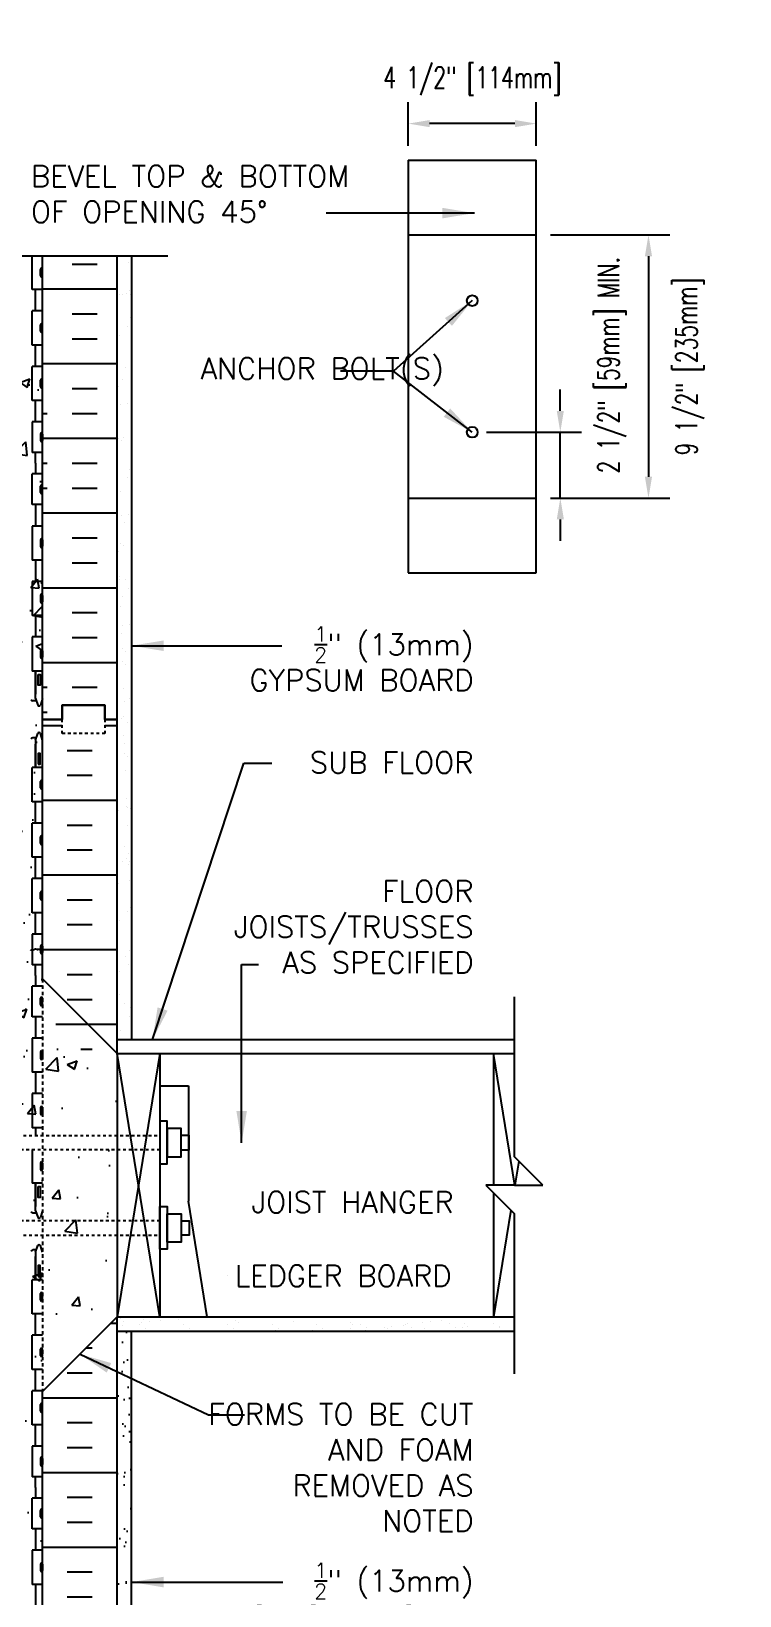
# Model space of a CAD drawing. Header units: inches. Extents: x 112.5 to 171.6, y -23.4 to 65.9.
# Drawn here: x 146.7 to 171.6, y 10.9 to 65.9 of the extents above; entities that cross this region are included whole.
import ezdxf
from ezdxf.enums import TextEntityAlignment as Align

# ---------------------------------------------------------------- set-up
doc = ezdxf.new("R2010")
doc.units = ezdxf.units.IN
doc.header["$LTSCALE"] = 0.5
doc.header["$MEASUREMENT"] = 0
doc.linetypes.add('DASHED2', pattern=[0.375, 0.25, -0.125])
doc.linetypes.add('HIDDEN2', pattern=[0.1875, 0.125, -0.0625])
for name, color, linetype in [('HATCH', 12, 'Continuous'), ('LINE15', 9, 'Continuous'), ('LINE18', 9, 'Continuous'), ('line25', 2, 'Continuous'), ('LINE50', 5, 'Continuous'), ('LINE9', 9, 'Continuous'), ('TEXT', 4, 'Continuous'), ('Web_Edge', 9, 'Continuous')]:
    doc.layers.add(name, color=color, linetype=linetype)
doc.styles.add('DIM', font='romans.shx', dxfattribs={"width": 0.7})
doc.styles.add('ROMANS', font='romans.shx', dxfattribs={"height": 1.125})
doc.dimstyles.new('ext_12', dxfattribs={"dimscale": 12, "dimtxt": 0.09375, "dimasz": 0.09375, "dimexe": 0.09375, "dimexo": 0.0625, "dimgap": 0.0625, "dimtad": 1, "dimdec": 1, "dimzin": 3, "dimdsep": 46, "dimlunit": 4, "dimtxsty": 'DIM', "dimcen": 0.09, "dimdle": 0.09375, "dimclrt": 4, "dimadec": 0, "dimazin": 0, "dimtfac": 1, "dimtdec": 1, "dimtmove": 2, "dimatfit": 3, "dimfxl": 0, "dimfrac": 2, "dimtolj": 1, "dimtzin": 0, "dimarcsym": 0})
doc.dimstyles.new('ext_8', dxfattribs={"dimscale": 8, "dimtxt": 0.09375, "dimasz": 0.09375, "dimexe": 0.09375, "dimexo": 0.0625, "dimgap": 0.0625, "dimtad": 1, "dimdec": 1, "dimzin": 3, "dimdsep": 46, "dimlunit": 4, "dimtxsty": 'DIM', "dimcen": 0.09, "dimdle": 0.09375, "dimclrt": 4, "dimadec": 0, "dimazin": 0, "dimtfac": 1, "dimtdec": 1, "dimtmove": 2, "dimatfit": 3, "dimfxl": 0, "dimfrac": 2, "dimtolj": 1, "dimtzin": 0, "dimarcsym": 0})

# ---------------------------------------------------------------- blocks, each defined once
blk = doc.blocks.new('*D1')
at = {"layer": 'Defpoints', "color": 0}
for p in [(162.223, 51.824), (165.318, 51.824), (164.473, 49.512)]:
    blk.add_point(p, dxfattribs=at)
at = {"layer": 'TEXT', "color": 0, "lineweight": -2}
for p, q in [((165.318, 52.574), (165.318, 53.324)), ((162.723, 51.824), (166.068, 51.824)), ((165.318, 49.512), (165.318, 51.824)), ((164.973, 49.512), (166.068, 49.512)), ((165.318, 48.762), (165.318, 48.012))]:
    blk.add_line(p, q, dxfattribs=at)
at = {"layer": 'TEXT', "color": 0}
for points in [[(165.193, 52.574), (165.443, 52.574), (165.318, 51.824)], [(165.193, 48.762), (165.443, 48.762), (165.318, 49.512)]]:
    blk.add_solid(points, dxfattribs=at)
at = {"layer": 'TEXT', "color": 4, "insert": (167.132, 54.182), "char_height": 0.75, "attachment_point": 5, "rotation": 90, "style": 'DIM'}
blk.add_mtext('\\A1;2 1/2" [59mm] MIN.', dxfattribs=at)
blk = doc.blocks.new('*D2')
at = {"layer": 'Defpoints', "color": 0}
for p in [(164.473, 58.762), (164.473, 49.512), (168.417, 49.512)]:
    blk.add_point(p, dxfattribs=at)
at = {"layer": 'TEXT', "color": 0, "lineweight": -2}
for p, q in [((164.973, 58.762), (169.167, 58.762)), ((168.417, 58.012), (168.417, 50.262)), ((164.973, 49.512), (169.167, 49.512))]:
    blk.add_line(p, q, dxfattribs=at)
at = {"layer": 'TEXT', "color": 0}
for points in [[(168.292, 58.012), (168.542, 58.012), (168.417, 58.762)], [(168.292, 50.262), (168.542, 50.262), (168.417, 49.512)]]:
    blk.add_solid(points, dxfattribs=at)
at = {"layer": 'TEXT', "color": 4, "insert": (169.88, 54.137), "char_height": 0.75, "attachment_point": 5, "rotation": 90, "style": 'DIM'}
blk.add_mtext('\\A1;9 1/2" [235mm]', dxfattribs=at)
blk = doc.blocks.new('*D3')
at = {"layer": 'Defpoints', "color": 0}
for p in [(159.973, 62.672), (159.973, 61.387), (164.473, 61.387)]:
    blk.add_point(p, dxfattribs=at)
at = {"layer": 'TEXT', "color": 0, "lineweight": -2}
for p, q in [((159.973, 61.887), (159.973, 63.422)), ((164.473, 61.887), (164.473, 63.422)), ((163.723, 62.672), (160.723, 62.672))]:
    blk.add_line(p, q, dxfattribs=at)
at = {"layer": 'TEXT', "color": 0}
for points in [[(160.723, 62.797), (160.723, 62.547), (159.973, 62.672)], [(163.723, 62.797), (163.723, 62.547), (164.473, 62.672)]]:
    blk.add_solid(points, dxfattribs=at)
at = {"layer": 'TEXT', "color": 4, "insert": (162.223, 64.172), "char_height": 0.75, "attachment_point": 5, "style": 'DIM'}
blk.add_mtext('\\A1;4 1/2" [114mm]', dxfattribs=at)

msp = doc.modelspace()

# ---------------------------------------------------------------- hatches: boundary and pattern name
at = {"layer": 'HATCH', "linetype": 'Continuous'}
h = msp.add_hatch(dxfattribs=at)
h.set_pattern_fill('AR-CONC', color=256, scale=0.5, style=0)
edge = h.paths.add_edge_path()
edge.add_line((147.121, 41.734), (147.121, 58.028))
edge.add_line((147.121, 58.028), (139.934, 58.028))
edge.add_line((139.934, 58.028), (138.934, 57.028))
edge.add_line((138.934, 57.028), (138.934, 58.028))
edge.add_line((138.934, 58.028), (138.934, 59.028))
edge.add_line((138.934, 59.028), (137.934, 58.028))
edge.add_line((137.934, 58.028), (135.121, 58.028))
edge.add_line((135.121, 58.028), (135.121, 41.991))
edge.add_line((135.121, 41.991), (135.146, 41.975))
edge.add_line((135.146, 41.975), (135.121, 41.975))
edge.add_line((135.121, 41.975), (135.121, 41.734))
edge.add_line((135.121, 41.734), (135.121, 33.6))
edge.add_spline(control_points=[(135.121, 33.6), (135.247, 33.536), (135.444, 33.434), (135.701, 33.721), (136.054, 33.426), (136.421, 33.699), (136.675, 33.426), (136.934, 33.62), (137.182, 33.409), (137.38, 33.549), (137.563, 33.566), (137.651, 33.442), (137.789, 33.405), (137.892, 33.529), (138.021, 33.578), (138.138, 33.614), (138.2, 33.59), (138.234, 33.547), (138.25, 33.492), (138.321, 33.467), (138.416, 33.443), (138.567, 33.434), (138.69, 33.509), (138.798, 33.517), (138.867, 33.529), (138.949, 33.513), (139.044, 33.468), (139.129, 33.429), (139.221, 33.424), (139.254, 33.514), (139.358, 33.531), (139.425, 33.592), (139.505, 33.584), (139.594, 33.587), (139.698, 33.583), (139.779, 33.545), (139.897, 33.482), (140.061, 33.469), (140.214, 33.536), (140.347, 33.612), (140.484, 33.629), (140.608, 33.636), (140.698, 33.609), (140.75, 33.522), (140.857, 33.456), (141.05, 33.396), (141.206, 33.472), (141.31, 33.523)], knot_values=[0, 0, 0, 0, 0.36882, 0.580962, 0.956064, 1.413946, 1.635694, 1.852394, 2.204033, 2.360582, 2.542219, 2.677797, 2.79395, 2.907785, 3.117226, 3.20968, 3.262351, 3.303115, 3.370216, 3.421138, 3.515057, 3.674522, 3.85319, 3.927977, 3.999794, 4.060692, 4.173001, 4.317056, 4.339836, 4.436406, 4.53825, 4.640095, 4.685656, 4.773056, 4.912503, 4.988734, 5.039656, 5.313971, 5.43662, 5.538465, 5.77077, 5.839112, 5.911139, 6.039898, 6.121993, 6.287819, 6.61794, 6.61794, 6.61794, 6.61794], degree=3, periodic=0)
edge.add_spline(control_points=[(141.31, 33.523), (141.324, 33.529), (141.372, 33.545), (141.425, 33.592), (141.505, 33.584), (141.594, 33.587), (141.698, 33.583), (141.779, 33.545), (141.897, 33.482), (142.061, 33.469), (142.214, 33.536), (142.347, 33.612), (142.484, 33.629), (142.608, 33.636), (142.698, 33.608), (142.749, 33.522), (142.857, 33.455), (143.013, 33.42), (143.142, 33.408), (143.31, 33.523)], knot_values=[4.491613, 4.491613, 4.491613, 4.491613, 4.53825, 4.640095, 4.685656, 4.773056, 4.912503, 4.988734, 5.039656, 5.313971, 5.43662, 5.538465, 5.77077, 5.839112, 5.911139, 6.039898, 6.121993, 6.287819, 6.511014, 6.511014, 6.511014, 6.511014], degree=3, periodic=0)
edge.add_spline(control_points=[(143.31, 33.523), (143.324, 33.529), (143.372, 33.545), (143.425, 33.592), (143.505, 33.584), (143.594, 33.587), (143.698, 33.583), (143.779, 33.545), (143.897, 33.482), (144.061, 33.469), (144.214, 33.536), (144.347, 33.612), (144.484, 33.629), (144.608, 33.636), (144.698, 33.608), (144.749, 33.522), (144.857, 33.455), (145.013, 33.42), (145.142, 33.408), (145.216, 33.401)], knot_values=[4.491613, 4.491613, 4.491613, 4.491613, 4.53825, 4.640095, 4.685656, 4.773056, 4.912503, 4.988734, 5.039656, 5.313971, 5.43662, 5.538465, 5.77077, 5.839112, 5.911139, 6.039898, 6.121993, 6.287819, 6.511014, 6.511014, 6.511014, 6.511014], degree=3, periodic=0)
edge.add_spline(control_points=[(145.216, 33.401), (145.29, 33.408), (145.418, 33.42), (145.574, 33.455), (145.682, 33.522), (145.733, 33.608), (145.823, 33.636), (145.947, 33.629), (146.084, 33.612), (146.217, 33.536), (146.37, 33.469), (146.534, 33.482), (146.652, 33.545), (146.733, 33.583), (146.837, 33.587), (146.926, 33.584), (147.007, 33.592), (147.059, 33.545), (147.107, 33.529), (147.121, 33.523)], knot_values=[4.491613, 4.491613, 4.491613, 4.491613, 4.714808, 4.880634, 4.962729, 5.091488, 5.163515, 5.231857, 5.464162, 5.566007, 5.688656, 5.962971, 6.013893, 6.090124, 6.229571, 6.316971, 6.362532, 6.464377, 6.511014, 6.511014, 6.511014, 6.511014], degree=3, periodic=0)
edge.add_line((147.121, 33.523), (147.121, 41.734))
at = {"layer": 'HATCH'}
h = msp.add_hatch(dxfattribs=at)
h.set_pattern_fill('INSUL', color=256, scale=7, style=0)
h.set_pattern_definition([(0, (27.2317, -8.359), (0, 2.625), []), (0, (27.2317, -7.484), (0, 2.625), [0.875, -0.875]), (0, (27.2317, -6.609), (0, 2.625), [0.875, -0.875])])
h.paths.add_polyline_path([(149.746, 41.734), (149.309, 41.734), (149.309, 41.234), (147.809, 41.234), (147.809, 41.734), (147.121, 41.734), (147.121, 31.484), (149.746, 28.859), (149.746, 29.984)])
h.paths.add_polyline_path([(149.746, 20.734), (147.121, 18.109), (147.121, 5.734), (149.746, 5.734)])
at = {"layer": 'HATCH', "linetype": 'Continuous'}
h = msp.add_hatch(dxfattribs=at)
h.set_pattern_fill('AR-CONC', color=256, scale=0.5, style=0)
edge = h.paths.add_edge_path()
edge.add_line((147.121, 26.609), (145.746, 26.609))
edge.add_arc((145.746, 27.109), 0.5, 180, 270, ccw=False)
edge.add_line((145.246, 27.109), (145.246, 28.609))
edge.add_line((145.246, 28.609), (145.746, 28.609))
edge.add_line((145.746, 28.609), (145.746, 27.209))
edge.add_arc((145.846, 27.209), 0.1, 180, 270)
edge.add_line((145.846, 27.109), (147.121, 27.109))
edge.add_line((147.121, 27.109), (147.121, 32.609))
edge.add_line((147.121, 32.609), (147.121, 33.523))
edge.add_spline(control_points=[(147.121, 33.523), (147.107, 33.529), (147.059, 33.545), (147.007, 33.592), (146.926, 33.584), (146.837, 33.587), (146.733, 33.583), (146.652, 33.545), (146.534, 33.482), (146.37, 33.469), (146.217, 33.536), (146.084, 33.612), (145.947, 33.629), (145.823, 33.636), (145.733, 33.608), (145.682, 33.522), (145.574, 33.455), (145.418, 33.42), (145.29, 33.408), (145.216, 33.401)], knot_values=[4.491613, 4.491613, 4.491613, 4.491613, 4.53825, 4.640095, 4.685656, 4.773056, 4.912503, 4.988734, 5.039656, 5.313971, 5.43662, 5.538465, 5.77077, 5.839112, 5.911139, 6.039898, 6.121993, 6.287819, 6.511014, 6.511014, 6.511014, 6.511014], degree=3, periodic=0)
edge.add_spline(control_points=[(145.216, 33.401), (145.142, 33.408), (145.013, 33.42), (144.857, 33.455), (144.749, 33.522), (144.698, 33.608), (144.608, 33.636), (144.484, 33.629), (144.347, 33.612), (144.214, 33.536), (144.061, 33.469), (143.897, 33.482), (143.779, 33.545), (143.698, 33.583), (143.594, 33.587), (143.505, 33.584), (143.425, 33.592), (143.372, 33.545), (143.324, 33.529), (143.31, 33.523)], knot_values=[4.491613, 4.491613, 4.491613, 4.491613, 4.714808, 4.880634, 4.962729, 5.091488, 5.163515, 5.231857, 5.464162, 5.566007, 5.688656, 5.962971, 6.013893, 6.090124, 6.229571, 6.316971, 6.362532, 6.464377, 6.511014, 6.511014, 6.511014, 6.511014], degree=3, periodic=0)
edge.add_spline(control_points=[(143.31, 33.523), (143.142, 33.408), (143.013, 33.42), (142.857, 33.455), (142.749, 33.522), (142.698, 33.608), (142.608, 33.636), (142.484, 33.629), (142.347, 33.612), (142.214, 33.536), (142.061, 33.469), (141.897, 33.482), (141.779, 33.545), (141.698, 33.583), (141.594, 33.587), (141.505, 33.584), (141.425, 33.592), (141.372, 33.545), (141.324, 33.529), (141.31, 33.523)], knot_values=[4.491613, 4.491613, 4.491613, 4.491613, 4.714808, 4.880634, 4.962729, 5.091488, 5.163515, 5.231857, 5.464162, 5.566007, 5.688656, 5.962971, 6.013893, 6.090124, 6.229571, 6.316971, 6.362532, 6.464377, 6.511014, 6.511014, 6.511014, 6.511014], degree=3, periodic=0)
edge.add_spline(control_points=[(141.31, 33.523), (141.206, 33.472), (141.05, 33.396), (140.857, 33.456), (140.75, 33.522), (140.698, 33.609), (140.608, 33.636), (140.484, 33.629), (140.347, 33.612), (140.214, 33.536), (140.061, 33.469), (139.897, 33.482), (139.779, 33.545), (139.698, 33.583), (139.594, 33.587), (139.505, 33.584), (139.425, 33.592), (139.358, 33.531), (139.254, 33.514), (139.221, 33.424), (139.129, 33.429), (139.044, 33.468), (138.949, 33.513), (138.867, 33.529), (138.798, 33.517), (138.69, 33.509), (138.567, 33.434), (138.416, 33.443), (138.321, 33.467), (138.25, 33.492), (138.234, 33.547), (138.2, 33.59), (138.138, 33.614), (138.021, 33.578), (137.892, 33.529), (137.789, 33.405), (137.651, 33.442), (137.563, 33.566), (137.38, 33.549), (137.182, 33.409), (136.934, 33.62), (136.675, 33.426), (136.421, 33.699), (136.054, 33.426), (135.701, 33.721), (135.444, 33.434), (135.247, 33.536), (135.121, 33.6)], knot_values=[0, 0, 0, 0, 0.330121, 0.495947, 0.578042, 0.706801, 0.778828, 0.84717, 1.079475, 1.18132, 1.303969, 1.578284, 1.629206, 1.705437, 1.844884, 1.932284, 1.977845, 2.07969, 2.181534, 2.278104, 2.300884, 2.444939, 2.557248, 2.618146, 2.689963, 2.76475, 2.943417, 3.102883, 3.196802, 3.247724, 3.314825, 3.355589, 3.40826, 3.500714, 3.710155, 3.82399, 3.940143, 4.075721, 4.257358, 4.413907, 4.765546, 4.982246, 5.203994, 5.661876, 6.036978, 6.24912, 6.61794, 6.61794, 6.61794, 6.61794], degree=3, periodic=0)
edge.add_line((135.121, 33.6), (135.121, 23.734))
edge.add_line((135.121, 23.734), (135.121, 8.984))
edge.add_line((135.121, 8.984), (135.121, 5.734))
edge.add_line((135.121, 5.734), (140.013, 5.734))
edge.add_line((140.013, 5.734), (141.013, 6.734))
edge.add_line((141.013, 6.734), (141.013, 5.734))
edge.add_line((141.013, 5.734), (141.013, 4.734))
edge.add_line((141.013, 4.734), (142.013, 5.734))
edge.add_line((142.013, 5.734), (147.121, 5.734))
edge.add_line((147.121, 5.734), (147.121, 18.109))
edge.add_line((147.121, 18.109), (147.121, 23.609))
edge.add_line((147.121, 23.609), (145.846, 23.609))
edge.add_arc((145.846, 23.509), 0.1, 90, 180)
edge.add_line((145.746, 23.509), (145.746, 22.109))
edge.add_line((145.746, 22.109), (145.246, 22.109))
edge.add_line((145.246, 22.109), (145.246, 23.609))
edge.add_arc((145.746, 23.609), 0.5, 90, 180, ccw=False)
edge.add_line((145.746, 24.109), (147.121, 24.109))
edge.add_line((147.121, 24.109), (147.121, 26.609))
at = {"layer": 'HATCH'}
h = msp.add_hatch(dxfattribs=at)
h.set_pattern_fill('AR-CONC', color=256, scale=0.5, style=0)
h.set_pattern_definition([(50, (13.6974, -129.9048), (3.5863, -0.31376), [0.375, -4.125]), (355, (13.6974, -129.9048), (-0.693757, 3.76096), [0.3, -3.3]), (100.4514, (13.9962, -129.931), (2.892547, 3.4472), [0.3187, -3.50571]), (46.1842, (13.6974, -128.905), (5.336205, -0.827595), [0.5625, -6.1875]), (96.6356, (14.142, -128.974), (4.67331, 4.87059), [0.47805, -5.25856]), (351.1842, (13.6974, -128.905), (4.67331, 4.8706), [0.45, -4.95]), (21, (14.1974, -129.1548), (2.984535, -2.013094), [0.375, -4.125]), (326, (14.1974, -129.1548), (1.216577, 3.62575), [0.3, -3.3]), (71.4514, (14.446, -129.3226), (4.201113, 1.61265), [0.3187, -3.50571]), (37.5, (13.6974, -129.9048), (0.060799, 1.664469), [0, -3.26, 0, -3.35, 0, -3.3125]), (7.5, (13.6974, -129.9048), (1.315348, 1.972059), [0, -1.91, 0, -3.185, 0, -1.2625]), (327.5, (12.5824, -129.9048), (2.669112, -0.112774), [0, -1.25, 0, -3.9, 0, -5.175]), (317.5, (12.0824, -129.9048), (2.91593, 0.500525), [0, -1.625, 0, -2.59, 0, -3.675])])
h.paths.add_polyline_path([(149.746, 27.422), (147.121, 27.422), (147.121, 23.297), (149.746, 23.297)])
h.paths.add_polyline_path([(149.746, 21.859), (149.746, 22.797), (147.121, 22.797), (147.121, 19.234)])
h.paths.add_polyline_path([(147.121, 31.484), (147.121, 27.922), (149.746, 27.922), (149.746, 28.859)])
h = msp.add_hatch(dxfattribs=at)
h.set_pattern_fill('AR-SAND', color=256, scale=0.5, style=0)
h.set_pattern_definition([(37.5, (127.32, -7.1404), (-0.031497, 0.963412), [0, -0.76, 0, -0.85, 0, -0.8125]), (7.5, (127.32, -7.1404), (0.88489, 1.411073), [0, -0.41, 0, -0.685, 0, -0.2625]), (327.5, (126.705, -7.1404), (1.55707, 0.00283), [0, -0.25, 0, -0.9, 0, -1.175]), (317.5, (126.705, -7.1404), (1.503063, 0.43884), [0, -0.125, 0, -0.59, 0, -0.675])])
h.paths.add_polyline_path([(150.246, 19.923), (150.153, 20.234), (149.746, 20.234), (149.746, 5.734), (150.246, 5.734)])

# ---------------------------------------------------------------- linework, layer by layer
for p, q in [((150.013, 57.987), (150.013, 57.987)), ((150.148, 57.78), (150.148, 57.78)), ((149.033, 57.725), (148.158, 57.725)), ((149.746, 56.85), (147.121, 56.85)), ((149.807, 56.665), (149.807, 56.665)), ((149.919, 56.659), (149.919, 56.659)), ((150.067, 56.699), (150.067, 56.699)), ((150.18, 56.817), (150.18, 56.817)), ((150.207, 56.682), (150.207, 56.682)), ((149.033, 55.975), (148.158, 55.975)), ((150.112, 55.541), (150.112, 55.541)), ((150.211, 55.853), (150.211, 55.853)), ((149.033, 55.1), (148.158, 55.1)), ((149.821, 55.22), (149.821, 55.22)), ((150.243, 54.89), (150.243, 54.89)), ((149.746, 54.225), (147.121, 54.225)), ((150.05, 54.108), (150.05, 54.108)), ((149.033, 53.35), (148.158, 53.35)), ((149.778, 53.443), (149.778, 53.443)), ((149.929, 53.669), (149.929, 53.669)), ((149.844, 52.786), (149.844, 52.786)), ((150.104, 52.821), (150.104, 52.821)), ((147.283, 52.475), (147.121, 52.475)), ((149.033, 52.475), (148.158, 52.475)), ((149.767, 51.782), (149.767, 51.782)), ((149.746, 51.6), (147.121, 51.6)), ((149.798, 51.609), (149.798, 51.609)), ((149.89, 51.525), (149.89, 51.525)), ((149.978, 51.648), (149.978, 51.648)), ((147.283, 50.725), (147.121, 50.725)), ((149.033, 50.725), (148.158, 50.725)), ((150.087, 50.229), (150.087, 50.229)), ((150.17, 50.53), (150.17, 50.53)), ((147.283, 49.85), (147.121, 49.85)), ((149.033, 49.85), (148.158, 49.85)), ((149.846, 49.749), (149.846, 49.749)), ((149.746, 48.975), (147.121, 48.975)), ((150.142, 48.942), (150.142, 48.942)), ((149.757, 48.592), (149.757, 48.592)), ((149.881, 48.907), (149.881, 48.907)), ((149.987, 48.658), (149.987, 48.658)), ((149.033, 48.1), (148.158, 48.1)), ((149.866, 47.915), (149.866, 47.915)), ((149.789, 47.629), (149.789, 47.629)), ((149.958, 47.83), (149.958, 47.83)), ((149.033, 47.225), (148.158, 47.225)), ((149.825, 46.771), (149.825, 46.771)), ((149.746, 46.35), (147.121, 46.35)), ((149.82, 46.665), (149.82, 46.665)), ((150.036, 46.637), (150.036, 46.637)), ((150.124, 46.35), (150.124, 46.35)), ((149.852, 45.702), (149.852, 45.702)), ((149.915, 46.054), (149.915, 46.054)), ((149.033, 45.475), (148.158, 45.475)), ((150.229, 45.519), (150.229, 45.519)), ((149.033, 44.6), (148.158, 44.6)), ((149.883, 44.738), (149.883, 44.738)), ((149.918, 45.029), (149.918, 45.029)), ((150.179, 45.063), (150.179, 45.063)), ((149.934, 44.22), (149.934, 44.22)), ((150.026, 44.135), (150.026, 44.135)), ((149.746, 43.725), (147.121, 43.725)), ((149.915, 43.775), (149.915, 43.775)), ((150.045, 43.647), (150.045, 43.647)), ((147.283, 42.85), (147.121, 42.85)), ((149.033, 42.85), (148.158, 42.85)), ((149.755, 42.418), (149.755, 42.418)), ((149.946, 42.812), (149.946, 42.812)), ((149.983, 42.359), (149.983, 42.359)), ((150.161, 42.471), (150.161, 42.471)), ((147.283, 41.975), (147.121, 41.975)), ((149.978, 41.848), (149.978, 41.848)), ((149.883, 41.76), (149.883, 41.76)), ((150.094, 41.626), (150.094, 41.626)), ((149.956, 41.15), (149.956, 41.15)), ((150.009, 40.885), (150.009, 40.885)), ((150.216, 41.184), (150.216, 41.184)), ((150.003, 40.525), (150.003, 40.525)), ((150.095, 40.44), (150.095, 40.44)), ((150.041, 39.921), (150.041, 39.921)), ((149.792, 38.539), (149.792, 38.539)), ((150.051, 38.664), (150.051, 38.664)), ((150.072, 38.958), (150.072, 38.958)), ((150.104, 38.636), (150.104, 38.636)), ((150.198, 38.593), (150.198, 38.593)), ((150.104, 37.995), (150.104, 37.995)), ((149.748, 37.867), (149.748, 37.867)), ((149.993, 37.271), (149.993, 37.271)), ((150.135, 37.031), (150.135, 37.031)), ((149.941, 36.749), (149.941, 36.749)), ((150.071, 36.83), (150.071, 36.83)), ((150.152, 36.615), (150.152, 36.615)), ((150.163, 36.745), (150.163, 36.745)), ((149.775, 35.948), (149.775, 35.948)), ((150.167, 36.068), (150.167, 36.068)), ((149.758, 34.877), (149.758, 34.877)), ((149.829, 34.66), (149.829, 34.66)), ((150.12, 34.969), (150.12, 34.969)), ((150.198, 35.104), (150.198, 35.104)), ((150.236, 34.714), (150.236, 34.714)), ((150.23, 34.141), (150.23, 34.141)), ((150.162, 33.625), (150.162, 33.625)), ((150.03, 33.392), (150.03, 33.392)), ((150.139, 33.135), (150.139, 33.135)), ((150.231, 33.051), (150.231, 33.051)), ((149.806, 32.856), (149.806, 32.856)), ((149.812, 32.069), (149.812, 32.069)), ((149.753, 31.673), (149.753, 31.673)), ((149.999, 31.738), (149.999, 31.738)), ((150.21, 31.604), (150.21, 31.604)), ((150.188, 31.274), (150.188, 31.274)), ((149.866, 30.781), (149.866, 30.781)), ((151.246, 29.984), (149.746, 20.734)), ((151.246, 20.734), (149.746, 29.984)), ((163.721, 25.359), (162.971, 29.984)), ((163.858, 26.205), (163.721, 25.359)), ((163.579, 24.484), (162.971, 20.734)), ((149.866, 20.672), (149.866, 20.672)), ((149.923, 20.432), (149.923, 20.432)), ((149.958, 20.588), (149.958, 20.588)), ((150.52, 20.464), (150.52, 20.464)), ((150.602, 20.522), (150.602, 20.522)), ((150.671, 20.653), (150.671, 20.653)), ((150.862, 20.556), (150.862, 20.556)), ((151.269, 20.609), (151.269, 20.609)), ((151.896, 20.628), (151.896, 20.628)), ((151.948, 20.699), (151.948, 20.699)), ((152.021, 20.702), (152.021, 20.702)), ((152.077, 20.467), (152.077, 20.467)), ((152.208, 20.733), (152.208, 20.733)), ((153.33, 20.718), (153.33, 20.718)), ((153.634, 20.47), (153.634, 20.47)), ((153.897, 20.611), (153.897, 20.611)), ((153.989, 20.527), (153.989, 20.527)), ((154.609, 20.712), (154.609, 20.712)), ((155.191, 20.473), (155.191, 20.473)), ((155.927, 20.567), (155.927, 20.567)), ((156.748, 20.475), (156.748, 20.475)), ((157.928, 20.55), (157.928, 20.55)), ((158.02, 20.465), (158.02, 20.465)), ((158.305, 20.478), (158.305, 20.478)), ((158.516, 20.344), (158.516, 20.344)), ((159.138, 20.351), (159.138, 20.351)), ((159.399, 20.385), (159.399, 20.385)), ((159.805, 20.439), (159.805, 20.439)), ((159.862, 20.481), (159.862, 20.481)), ((159.958, 20.505), (159.958, 20.505)), ((160.073, 20.347), (160.073, 20.347)), ((160.484, 20.528), (160.484, 20.528)), ((160.745, 20.562), (160.745, 20.562)), ((161.151, 20.616), (161.151, 20.616)), ((161.419, 20.484), (161.419, 20.484)), ((161.63, 20.35), (161.63, 20.35)), ((161.83, 20.705), (161.83, 20.705)), ((161.883, 20.368), (161.883, 20.368)), ((161.959, 20.488), (161.959, 20.488)), ((162.051, 20.404), (162.051, 20.404)), ((162.976, 20.487), (162.976, 20.487)), ((163.187, 20.352), (163.187, 20.352)), ((163.192, 20.385), (163.192, 20.385)), ((150.73, 20.33), (150.73, 20.33)), ((152.288, 20.333), (152.288, 20.333)), ((153.845, 20.336), (153.845, 20.336)), ((154.006, 20.25), (154.006, 20.25)), ((155.315, 20.266), (155.315, 20.266)), ((155.402, 20.338), (155.402, 20.338)), ((156.594, 20.26), (156.594, 20.26)), ((156.959, 20.341), (156.959, 20.341)), ((157.944, 20.309), (157.944, 20.309)), ((158.459, 20.262), (158.459, 20.262)), ((159.253, 20.326), (159.253, 20.326)), ((160.532, 20.319), (160.532, 20.319))]:
    msp.add_line(p, q, dxfattribs=at)
msp.add_lwpolyline([(146.706, 33.593, -0.520567), (146.806, 33.635, -0.520567), (146.937, 33.635, -0.520567), (147.026, 33.635, -0.467043), (147.121, 33.635)], format="xyb", dxfattribs=at)
at = {"layer": 'LINE15', "linetype": 'HIDDEN2'}
for points in [[(151.246, 26.609), (145.746, 26.609, -0.414214), (145.246, 27.109), (145.246, 28.609), (145.746, 28.609), (145.746, 27.209, 0.414214), (145.846, 27.109), (151.246, 27.109)], [(151.246, 24.109), (145.746, 24.109, 0.414214), (145.246, 23.609), (145.246, 22.109), (145.746, 22.109), (145.746, 23.509, -0.414214), (145.846, 23.609), (151.246, 23.609)]]:
    msp.add_lwpolyline(points, format="xyb", dxfattribs=at)
at = {"layer": 'LINE18'}
for points in [[(151.246, 26.109), (151.496, 26.109), (151.496, 27.609), (151.246, 27.609)], [(151.496, 26.359), (151.996, 26.359), (151.996, 27.359), (151.496, 27.359)], [(151.246, 24.609), (151.496, 24.609), (151.496, 23.109), (151.246, 23.109)], [(151.496, 24.359), (151.996, 24.359), (151.996, 23.359), (151.496, 23.359)]]:
    msp.add_lwpolyline(points, close=True, dxfattribs=at)
for points in [[(151.996, 26.609), (152.277, 26.609), (152.277, 27.109), (151.996, 27.109)], [(151.996, 24.109), (152.277, 24.109), (152.277, 23.609), (151.996, 23.609)]]:
    msp.add_lwpolyline(points, dxfattribs=at)
at = {"layer": 'line25'}
for p, q in [((146.756, 56.839), (146.756, 58.028)), ((147.121, 41.734), (147.121, 58.028)), ((147.041, 57.329), (147.041, 57.549)), ((147.081, 57.589), (147.081, 57.589)), ((147.081, 57.289), (147.081, 57.289)), ((147.121, 57.329), (147.121, 57.549)), ((147.121, 57.494), (147.121, 57.494)), ((147.121, 57.384), (147.121, 57.384)), ((147.121, 56.839), (146.756, 56.839)), ((147.121, 56.089), (146.756, 56.089)), ((146.756, 54.889), (146.756, 56.089)), ((147.041, 55.379), (147.041, 55.599)), ((147.081, 55.639), (147.081, 55.639)), ((147.121, 55.379), (147.121, 55.599)), ((147.121, 55.544), (147.121, 55.544)), ((147.081, 55.339), (147.081, 55.339)), ((147.121, 55.434), (147.121, 55.434)), ((147.121, 54.889), (146.756, 54.889)), ((147.121, 54.139), (146.756, 54.139)), ((146.756, 52.939), (146.756, 54.139)), ((147.041, 53.429), (147.041, 53.649)), ((147.081, 53.689), (147.081, 53.689)), ((147.081, 53.389), (147.081, 53.389)), ((147.121, 53.429), (147.121, 53.649)), ((147.121, 53.594), (147.121, 53.594)), ((147.121, 53.484), (147.121, 53.484)), ((147.121, 52.939), (146.756, 52.939)), ((147.121, 52.189), (146.756, 52.189)), ((146.756, 52.189), (146.756, 51.109)), ((147.041, 51.759), (147.041, 51.539)), ((147.081, 51.799), (147.081, 51.799)), ((147.121, 51.759), (147.121, 51.539)), ((147.121, 51.704), (147.121, 51.704)), ((147.081, 51.499), (147.081, 51.499)), ((147.121, 51.594), (147.121, 51.594)), ((147.121, 51.109), (146.756, 51.109)), ((147.121, 50.359), (146.756, 50.359)), ((146.756, 49.279), (146.756, 50.359)), ((147.041, 49.709), (147.041, 49.929)), ((147.081, 49.969), (147.081, 49.969)), ((147.081, 49.669), (147.081, 49.669)), ((147.121, 49.709), (147.121, 49.929)), ((147.121, 49.874), (147.121, 49.874)), ((147.121, 49.764), (147.121, 49.764)), ((147.121, 49.279), (146.756, 49.279)), ((147.121, 48.529), (146.756, 48.529)), ((146.756, 48.529), (146.756, 47.329)), ((147.041, 48.039), (147.041, 47.819)), ((147.081, 48.079), (147.081, 48.079)), ((147.121, 48.039), (147.121, 47.819)), ((147.121, 47.984), (147.121, 47.984)), ((147.121, 47.874), (147.121, 47.874)), ((147.121, 47.329), (146.756, 47.329)), ((147.081, 47.779), (147.081, 47.779)), ((147.121, 46.579), (146.756, 46.579)), ((146.756, 46.579), (146.756, 45.379)), ((147.041, 46.089), (147.041, 45.869)), ((147.081, 45.829), (147.081, 45.829)), ((147.121, 46.089), (147.121, 45.869)), ((147.121, 46.034), (147.121, 46.034)), ((147.121, 45.924), (147.121, 45.924)), ((147.121, 45.379), (146.756, 45.379)), ((147.121, 44.629), (146.756, 44.629)), ((146.756, 44.629), (146.756, 43.429)), ((147.041, 44.139), (147.041, 43.919)), ((147.081, 44.179), (147.081, 44.179)), ((147.121, 44.139), (147.121, 43.919)), ((147.121, 44.084), (147.121, 44.084)), ((147.081, 43.879), (147.081, 43.879)), ((147.121, 43.974), (147.121, 43.974)), ((147.121, 43.429), (146.756, 43.429)), ((147.121, 32.609), (147.121, 41.734)), ((147.121, 40.039), (146.756, 40.039)), ((146.756, 38.839), (146.756, 40.039)), ((147.081, 39.589), (147.081, 39.589)), ((147.041, 39.329), (147.041, 39.549)), ((147.081, 39.289), (147.081, 39.289)), ((147.121, 39.329), (147.121, 39.549)), ((147.121, 39.494), (147.121, 39.494)), ((147.121, 39.384), (147.121, 39.384)), ((147.121, 38.839), (146.756, 38.839)), ((147.121, 38.089), (146.756, 38.089)), ((146.756, 36.889), (146.756, 38.089)), ((147.041, 37.379), (147.041, 37.599)), ((147.081, 37.639), (147.081, 37.639)), ((147.121, 37.379), (147.121, 37.599)), ((147.121, 37.544), (147.121, 37.544)), ((147.121, 37.434), (147.121, 37.434)), ((147.121, 36.889), (146.756, 36.889)), ((147.081, 37.339), (147.081, 37.339)), ((147.121, 36.139), (146.756, 36.139)), ((146.756, 34.939), (146.756, 36.139)), ((147.041, 35.429), (147.041, 35.649)), ((147.081, 35.689), (147.081, 35.689)), ((147.081, 35.389), (147.081, 35.389)), ((147.121, 35.429), (147.121, 35.649)), ((147.121, 35.594), (147.121, 35.594)), ((147.121, 35.484), (147.121, 35.484)), ((147.121, 34.939), (146.756, 34.939)), ((147.121, 34.189), (146.756, 34.189)), ((146.756, 34.189), (146.756, 33.109)), ((147.041, 33.759), (147.041, 33.539)), ((147.081, 33.799), (147.081, 33.799)), ((147.121, 33.759), (147.121, 33.539)), ((147.121, 33.704), (147.121, 33.704)), ((147.121, 33.594), (147.121, 33.594)), ((147.121, 33.109), (146.756, 33.109)), ((147.081, 33.499), (147.081, 33.499)), ((149.746, 29.984), (147.121, 32.609)), ((147.121, 32.359), (146.756, 32.359)), ((146.756, 31.279), (146.756, 32.359)), ((147.041, 31.709), (147.041, 31.929)), ((147.081, 31.969), (147.081, 31.969)), ((147.121, 31.709), (147.121, 31.929)), ((147.081, 31.669), (147.081, 31.669)), ((147.121, 31.874), (147.121, 31.874)), ((147.121, 31.764), (147.121, 31.764)), ((147.121, 31.279), (146.756, 31.279)), ((147.121, 30.529), (146.756, 30.529)), ((146.756, 30.529), (146.756, 29.329)), ((147.041, 30.039), (147.041, 29.819)), ((147.081, 30.079), (147.081, 30.079)), ((147.081, 29.779), (147.081, 29.779)), ((147.121, 30.039), (147.121, 29.819)), ((147.121, 29.984), (147.121, 29.984)), ((147.121, 29.874), (147.121, 29.874)), ((149.746, 29.984), (163.703, 29.984)), ((149.746, 29.984), (149.746, 20.734)), ((151.246, 29.984), (151.246, 20.734)), ((162.971, 29.984), (162.971, 25.359)), ((147.121, 29.329), (146.756, 29.329)), ((147.121, 28.579), (146.756, 28.579)), ((146.756, 28.579), (146.756, 27.379)), ((147.041, 28.089), (147.041, 27.869)), ((147.121, 28.089), (147.121, 27.869)), ((147.081, 27.829), (147.081, 27.829)), ((147.121, 28.034), (147.121, 28.034)), ((147.121, 27.924), (147.121, 27.924)), ((147.121, 27.379), (146.756, 27.379)), ((146.756, 26.609), (146.756, 25.429)), ((147.041, 26.139), (147.041, 25.919)), ((147.081, 26.179), (147.081, 26.179)), ((147.081, 25.879), (147.081, 25.879)), ((147.121, 26.139), (147.121, 25.919)), ((147.121, 26.084), (147.121, 26.084)), ((147.121, 25.974), (147.121, 25.974)), ((147.121, 25.429), (146.756, 25.429)), ((162.971, 25.092), (162.971, 20.734)), ((147.121, 22.039), (146.756, 22.039)), ((146.756, 20.839), (146.756, 22.039)), ((147.041, 21.329), (147.041, 21.549)), ((147.081, 21.589), (147.081, 21.589)), ((147.121, 21.329), (147.121, 21.549)), ((147.121, 21.494), (147.121, 21.494)), ((147.081, 21.289), (147.081, 21.289)), ((147.121, 21.384), (147.121, 21.384)), ((147.121, 20.839), (146.756, 20.839)), ((149.746, 20.734), (147.121, 18.109)), ((149.746, 20.734), (163.703, 20.734)), ((147.121, 20.089), (146.756, 20.089)), ((146.756, 18.889), (146.756, 20.089)), ((147.041, 19.379), (147.041, 19.599)), ((147.081, 19.639), (147.081, 19.639)), ((147.081, 19.339), (147.081, 19.339)), ((147.121, 19.379), (147.121, 19.599)), ((147.121, 19.544), (147.121, 19.544)), ((147.121, 19.434), (147.121, 19.434)), ((147.121, 18.889), (146.756, 18.889)), ((147.121, 18.139), (146.756, 18.139)), ((146.756, 16.939), (146.756, 18.139)), ((147.041, 17.429), (147.041, 17.649)), ((147.081, 17.689), (147.081, 17.689)), ((147.121, 5.734), (147.121, 18.109)), ((147.121, 17.429), (147.121, 17.649)), ((147.081, 17.389), (147.081, 17.389)), ((147.121, 17.594), (147.121, 17.594)), ((147.121, 17.484), (147.121, 17.484)), ((147.121, 16.939), (146.756, 16.939)), ((147.121, 16.189), (146.756, 16.189)), ((146.756, 16.189), (146.756, 15.109)), ((147.041, 15.759), (147.041, 15.539)), ((147.081, 15.799), (147.081, 15.799)), ((147.081, 15.499), (147.081, 15.499)), ((147.121, 15.759), (147.121, 15.539)), ((147.121, 15.704), (147.121, 15.704)), ((147.121, 15.594), (147.121, 15.594)), ((147.121, 15.109), (146.756, 15.109)), ((147.121, 14.359), (146.756, 14.359)), ((146.756, 13.279), (146.756, 14.359)), ((147.041, 13.709), (147.041, 13.929)), ((147.081, 13.969), (147.081, 13.969)), ((147.121, 13.709), (147.121, 13.929)), ((147.121, 13.874), (147.121, 13.874)), ((147.121, 13.764), (147.121, 13.764)), ((147.121, 13.279), (146.756, 13.279)), ((147.081, 13.669), (147.081, 13.669)), ((147.121, 12.529), (146.756, 12.529)), ((146.756, 12.529), (146.756, 11.329)), ((147.041, 12.039), (147.041, 11.819)), ((147.081, 12.079), (147.081, 12.079)), ((147.081, 11.779), (147.081, 11.779)), ((147.121, 12.039), (147.121, 11.819)), ((147.121, 11.984), (147.121, 11.984)), ((147.121, 11.874), (147.121, 11.874)), ((147.121, 11.329), (146.756, 11.329))]:
    msp.add_line(p, q, dxfattribs=at)
for centre, start, end in [((147.081, 57.549), 90, 180), ((147.081, 57.329), 180, 270), ((147.081, 57.549), 0, 90), ((147.081, 57.329), 270, 0), ((147.081, 55.599), 90, 180), ((147.081, 55.599), 0, 90), ((147.081, 55.379), 180, 270), ((147.081, 55.379), 270, 0), ((147.081, 53.649), 90, 180), ((147.081, 53.429), 180, 270), ((147.081, 53.649), 0, 90), ((147.081, 53.429), 270, 0), ((147.081, 51.759), 90, 180), ((147.081, 51.759), 360, 90), ((147.081, 51.539), 180, 270), ((147.081, 51.539), 270, 0), ((147.081, 49.929), 90, 180), ((147.081, 49.709), 180, 270), ((147.081, 49.929), 0, 90), ((147.081, 49.709), 270, 0), ((147.081, 48.039), 90, 180), ((147.081, 48.039), 360, 90), ((147.081, 47.819), 180, 270), ((147.081, 47.819), 270, 0), ((147.081, 46.089), 90, 180), ((147.081, 45.869), 180, 270), ((147.081, 46.089), 360, 90), ((147.081, 45.869), 270, 0), ((147.081, 44.139), 90, 180), ((147.081, 44.139), 360, 90), ((147.081, 43.919), 180, 270), ((147.081, 43.919), 270, 0), ((147.081, 39.549), 90, 180), ((147.081, 39.549), 0, 90), ((147.081, 39.329), 180, 270), ((147.081, 39.329), 270, 0), ((147.081, 37.599), 90, 180), ((147.081, 37.599), 0, 90), ((147.081, 37.379), 180, 270), ((147.081, 37.379), 270, 0), ((147.081, 35.649), 90, 180), ((147.081, 35.429), 180, 270), ((147.081, 35.649), 0, 90), ((147.081, 35.429), 270, 0), ((147.081, 33.759), 90, 180), ((147.081, 33.759), 360, 90), ((147.081, 33.539), 180, 270), ((147.081, 33.539), 270, 0), ((147.081, 31.929), 90, 180), ((147.081, 31.929), 0, 90), ((147.081, 31.709), 180, 270), ((147.081, 31.709), 270, 0), ((147.081, 30.039), 90, 180), ((147.081, 29.819), 180, 270), ((147.081, 30.039), 360, 90), ((147.081, 29.819), 270, 0), ((147.081, 28.089), 90, 180), ((147.081, 28.089), 360, 90), ((147.081, 27.869), 180, 270), ((147.081, 27.869), 270, 0), ((147.081, 26.139), 90, 180), ((147.081, 25.919), 180, 270), ((147.081, 26.139), 360, 90), ((147.081, 25.919), 270, 0), ((147.081, 21.549), 90, 180), ((147.081, 21.549), 0, 90), ((147.081, 21.329), 180, 270), ((147.081, 21.329), 270, 0), ((147.081, 19.599), 90, 180), ((147.081, 19.379), 180, 270), ((147.081, 19.599), 0, 90), ((147.081, 19.379), 270, 0), ((147.081, 17.649), 90, 180), ((147.081, 17.649), 0, 90), ((147.081, 17.429), 180, 270), ((147.081, 17.429), 270, 0), ((147.081, 15.759), 90, 180), ((147.081, 15.539), 180, 270), ((147.081, 15.759), 360, 90), ((147.081, 15.539), 270, 0), ((147.081, 13.929), 90, 180), ((147.081, 13.929), 0, 90), ((147.081, 13.709), 180, 270), ((147.081, 13.709), 270, 0), ((147.081, 12.039), 90, 180), ((147.081, 11.819), 180, 270), ((147.081, 12.039), 360, 90), ((147.081, 11.819), 270, 0)]:
    msp.add_arc(centre, 0.04, start, end, dxfattribs=at)
at = {"layer": 'LINE50'}
for p, q in [((149.746, 41.734), (149.746, 58.028)), ((149.746, 29.984), (149.746, 41.734)), ((149.746, 5.734), (149.746, 20.734))]:
    msp.add_line(p, q, dxfattribs=at)
for points in [[(147.121, 41.734), (147.809, 41.734), (147.809, 42.234), (149.309, 42.234), (149.309, 41.734), (149.746, 41.734)], [(149.746, 41.734), (149.309, 41.734), (149.309, 42.234), (147.809, 42.234), (147.809, 41.734), (147.121, 41.734)]]:
    msp.add_lwpolyline(points, dxfattribs=at)
at = {"layer": 'LINE9'}
for p, q in [((159.973, 61.387), (159.973, 46.887)), ((159.973, 61.387), (164.473, 61.387)), ((164.473, 46.887), (164.473, 61.387)), ((159.973, 58.762), (164.473, 58.762)), ((139.934, 58.028), (151.517, 58.028)), ((150.246, 58.028), (150.246, 30.484)), ((159.973, 49.512), (164.473, 49.512)), ((159.973, 46.887), (164.473, 46.887)), ((163.703, 26.359), (163.703, 31.984)), ((149.746, 30.484), (163.703, 30.484)), ((151.246, 28.853), (152.246, 28.853)), ((152.246, 28.853), (152.246, 24.794)), ((164.703, 25.359), (163.703, 26.359)), ((162.703, 25.359), (163.703, 24.359)), ((163.703, 25.359), (162.703, 25.359)), ((163.703, 25.359), (164.703, 25.359)), ((152.905, 20.734), (152.246, 24.794)), ((163.703, 18.734), (163.703, 24.359)), ((149.746, 20.234), (163.703, 20.234)), ((150.246, 5.734), (150.246, 20.234))]:
    msp.add_line(p, q, dxfattribs=at)
at = {"layer": 'LINE9', "linetype": 'DASHED2'}
msp.add_line((147.121, 32.609), (147.121, 18.109), dxfattribs=at)
at = {"layer": 'LINE9', "linetype": 'DASHED2', "ltscale": 0.15}
msp.add_lwpolyline([(149.309, 41.734), (149.309, 41.734), (149.309, 41.234), (147.809, 41.234), (147.809, 41.734), (147.809, 41.734)], dxfattribs=at)
at = {"layer": 'LINE9'}
for centre in [(162.223, 56.449), (162.223, 51.824)]:
    msp.add_circle(centre, 0.188, dxfattribs=at)
at = {"layer": 'TEXT'}
msp.add_line((153.629, 22.189), (153.629, 22.189), dxfattribs=at)
for points in [[(152.246, 24.794, 0, 0.36, 0), (153.326, 24.794, 0, 0, 0), (154.493, 24.807, 0, 0, 0)], [(150.496, 22.189, 0, 0.36, 0), (151.576, 22.189, 0, 0, 0), (153.903, 22.189, 0, 0, 0)]]:
    msp.add_lwpolyline(points, format="xyseb", dxfattribs=at)
at = {"layer": 'Web_Edge'}
for p, q in [((146.871, 42.463), (146.871, 43.429)), ((146.898, 42.383), (146.771, 42.383)), ((146.871, 42.463), (146.946, 42.233)), ((147.121, 42.463), (147.046, 42.233)), ((146.898, 41.086), (146.771, 41.086)), ((146.871, 41.006), (146.946, 41.236)), ((146.871, 41.006), (146.871, 40.039)), ((147.121, 41.006), (147.046, 41.236)), ((146.871, 24.463), (146.871, 25.429)), ((146.898, 24.383), (146.771, 24.383)), ((146.871, 24.463), (146.946, 24.233)), ((147.121, 24.463), (147.046, 24.233)), ((146.871, 23.006), (146.946, 23.236)), ((147.121, 23.006), (147.046, 23.236)), ((146.898, 23.086), (146.771, 23.086)), ((146.871, 23.006), (146.871, 22.039))]:
    msp.add_line(p, q, dxfattribs=at)
for points in [[(146.871, 56.089), (146.871, 56.839)], [(146.871, 54.139), (146.871, 54.889)], [(146.871, 52.189), (146.871, 52.939)], [(146.871, 50.734), (146.871, 51.109)], [(146.871, 50.734), (146.871, 50.359)], [(146.871, 49.279), (146.871, 48.529)], [(146.871, 47.329), (146.871, 46.579)], [(146.871, 45.379), (146.871, 44.629)], [(146.871, 43.429), (146.871, 42.613)], [(146.871, 40.039), (146.871, 40.856)], [(146.871, 38.089), (146.871, 38.839)], [(146.871, 36.139), (146.871, 36.889)], [(146.871, 34.189), (146.871, 34.939)], [(146.871, 32.734), (146.871, 33.109)], [(146.871, 32.734), (146.871, 32.359)], [(146.871, 31.279), (146.871, 30.529)], [(146.871, 29.329), (146.871, 28.579)], [(146.871, 27.379), (146.871, 27.109)], [(146.871, 25.429), (146.871, 24.613)], [(146.871, 22.039), (146.871, 22.856)], [(146.871, 20.089), (146.871, 20.839)], [(146.871, 18.139), (146.871, 18.889)], [(146.871, 16.189), (146.871, 16.939)], [(146.871, 14.734), (146.871, 15.109)], [(146.871, 14.734), (146.871, 14.359)], [(146.871, 13.279), (146.871, 12.529)], [(146.871, 11.329), (146.871, 10.579)]]:
    msp.add_lwpolyline(points, dxfattribs=at)
for points in [[(146.961, 43.313), (147.031, 43.313), (147.031, 42.933), (146.961, 42.933)], [(146.961, 40.156), (147.031, 40.156), (147.031, 40.536), (146.961, 40.536)], [(146.961, 25.313), (147.031, 25.313), (147.031, 24.933), (146.961, 24.933)], [(146.961, 22.156), (147.031, 22.156), (147.031, 22.536), (146.961, 22.536)]]:
    msp.add_lwpolyline(points, close=True, dxfattribs=at)
for centre, radius, start, end in [((146.771, 42.433), 0.05, 180, 270), ((146.996, 42.26), 0.0567, 208.0725, 331.9275), ((146.996, 41.209), 0.0567, 28.0725, 151.9275), ((146.771, 41.036), 0.05, 90, 180), ((146.771, 24.433), 0.05, 180, 270), ((146.996, 24.26), 0.0567, 208.0725, 331.9275), ((146.996, 23.209), 0.0567, 28.0725, 151.9275), ((146.771, 23.036), 0.05, 90, 180)]:
    msp.add_arc(centre, radius, start, end, dxfattribs=at)

# ---------------------------------------------------------------- texts
at = {"layer": 'TEXT', "style": 'ROMANS'}
for s, p in [(' JOIST HANGER', (153.95, 24.763)), (' LEDGER BOARD', (153.358, 22.171))]:
    msp.add_text(s, height=0.75, dxfattribs=at).set_placement(p, align=Align.MIDDLE_LEFT)
at = {"layer": 'TEXT', "char_height": 0.75, "style": 'ROMANS'}
for s, insert, width, attachment_point in [('BEVEL TOP & BOTTOM \\POF OPENING 45%%D', (146.709, 60.198), 15.86519, 4), ('ANCHOR BOLT(S)', (152.671, 53.939), 8.21011, 4), ('\\A1;{\\H0.7x;\\S1/2;}" (13mm) GYPSUM BOARD', (162.265, 43.864), 9.7727, 6), ('\\A1;{\\H1x;SUB FLOOR}', (162.265, 40.215), 11.43486, 6), ('\\A1;FLOOR JOISTS/TRUSSES \\PAS SPECIFIED', (162.265, 34.443), 11.43486, 6), ('FORMS TO BE CUT AND FOAM REMOVED AS NOTED', (162.265, 15.435), 10.31704, 6), ('\\A1;{\\H0.7x;\\S1/2;}" (13mm) GYPSUM BOARD', (162.265, 10.955), 8.98388, 6)]:
    msp.add_mtext(s, dxfattribs=dict(at, insert=insert, width=width, attachment_point=attachment_point))

# ---------------------------------------------------------------- dimensions: what is measured, and where the dimension line sits
at = {"layer": 'TEXT'}
dim = msp.add_linear_dim(base=(159.973, 62.672), p1=(164.473, 61.387), p2=(159.973, 61.387), dimstyle='ext_8', dxfattribs=at)
dim.commit()
dim.dimension.update_dxf_attribs({"geometry": '*D3', "text_midpoint": (162.223, 64.172), "dimtype": 160})
dim = msp.add_linear_dim(base=(168.416621869, 49.511606051), p1=(164.472862074, 58.761606051), p2=(164.472862074, 49.511606051), angle=90, dimstyle='ext_8', dxfattribs=at)
dim.commit()
dim.dimension.update_dxf_attribs({"geometry": '*D2', "text_midpoint": (169.879782665, 54.136606051), "dimtype": 160})
dim = msp.add_linear_dim(base=(165.318, 51.824), p1=(164.473, 49.512), p2=(162.223, 51.824), angle=90, text='<> MIN.', dimstyle='ext_8', dxfattribs=at)
dim.commit()
dim.dimension.update_dxf_attribs({"geometry": '*D1', "text_midpoint": (167.132, 54.182), "dimtype": 160})

# ---------------------------------------------------------------- leaders
msp.add_leader([(162.297, 59.526), (157.088, 59.526)], dimstyle='ext_12', dxfattribs=at)
for points in [[(162.223, 56.449), (159.45, 53.973), (157.594, 53.973)], [(162.223, 51.824), (159.45, 53.973)], [(150.246, 44.321), (155.527, 44.321)], [(150.984, 30.484), (154.193, 40.198), (155.182, 40.198)], [(154.116, 26.845), (154.116, 33.123), (154.71, 33.123)], [(148.434, 19.422), (152.949, 17.293), (154.221, 17.293)], [(150.246, 11.412), (155.568, 11.412)]]:
    msp.add_leader(points, dimstyle='ext_12', override={"dimgap": 0.0625, "dimtad": 0}, dxfattribs=at)

doc.saveas('drawing.dxf')
